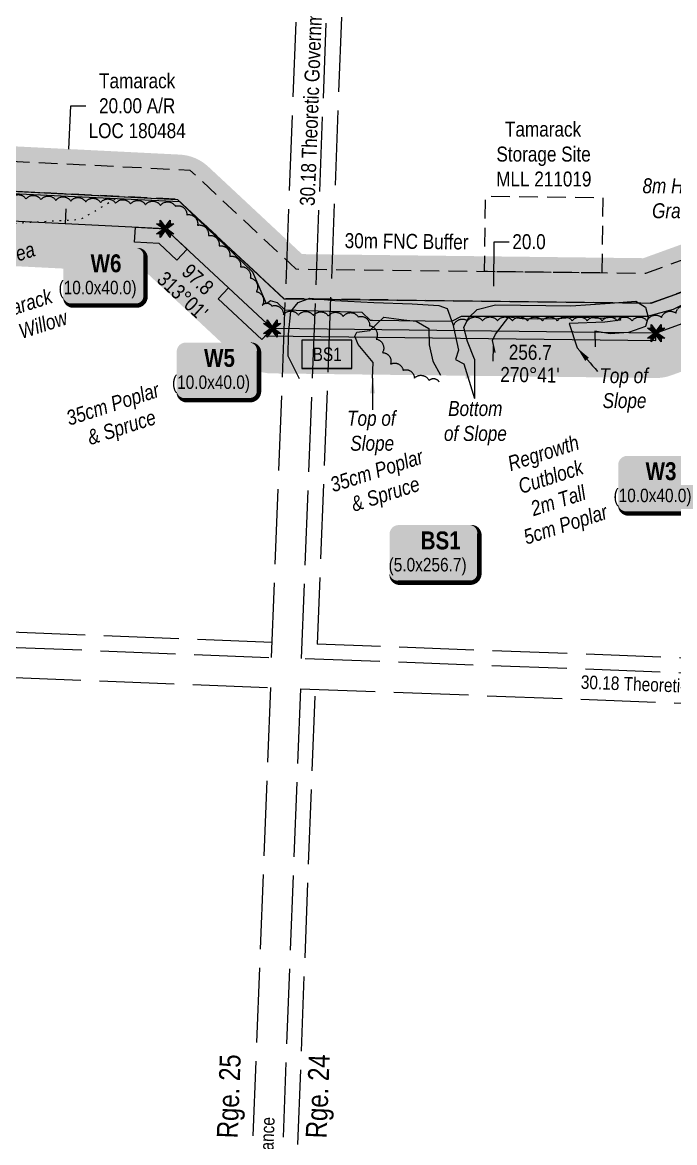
# Model space of a CAD drawing. Extents: x 325071 to 332576, y 6141995 to 6143910.
# Drawn here: x 328937 to 329373, y 6142606 to 6143355 of the extents above; entities that cross this region are included whole.
import ezdxf
from ezdxf.enums import TextEntityAlignment as Align

# ---------------------------------------------------------------- set-up
doc = ezdxf.new("R2010")
doc.units = 0
doc.header["$LTSCALE"] = 5
doc.header["$PDSIZE"] = 0.5
for name, pattern in [('0', [1, 1, 0]), ('foc-ACCESSROAD', [3.75, 2.5, -1.25]), ('foc-TOPO', [1, 0.2, -0.8]), ('foc-UNSURVEYED', [12.5, 10, -2.5])]:
    doc.linetypes.add(name, pattern=pattern)
doc.layers.get('Defpoints').update_dxf_attribs({"color": 9})
for name, color, linetype in [('AS-ROADS', 254, 'Continuous'), ('C-AR', 13, 'foc-ACCESSROAD'), ('C-WS', 13, 'foc-ACCESSROAD'), ('D-TXT', 6, 'Continuous'), ('L-BD1', 253, 'Continuous'), ('L-MON', 1, 'Continuous'), ('L-ROAD-T', 7, 'Continuous'), ('L-USEC', 7, 'foc-UNSURVEYED'), ('P-BUFFER-H 30m', 51, 'Continuous'), ('P-BUFFER-T', 40, 'Continuous'), ('P-PROPOSED', 10, 'Continuous'), ('P-PROPOSED-H', 21, 'Continuous'), ('P-TEMP-BLOCKS', 250, 'Continuous'), ('P-TEMP-H', 41, 'Continuous'), ('P-TEMP_WORKSPACE', 46, 'Continuous'), ('P-TXT', 4, 'Continuous'), ('T-BUSH', 110, '0'), ('T-LOW-AREA', 48, 'foc-TOPO'), ('T-SLOPE', 48, 'Continuous')]:
    doc.layers.add(name, color=color, linetype=linetype)
for name, color, linetype, lineweight in [('C-AR-T', 13, 'Continuous', 9), ('C-WS-T', 13, 'Continuous', 9), ('T-TEXT', 48, 'Continuous', 18)]:
    doc.layers.add(name, color=color, linetype=linetype, lineweight=lineweight)
doc.layers.add('P-EXISTINGCUT', color=125, linetype='Continuous', plot=False)
doc.styles.add('80', font='ARIALN.TTF', dxfattribs={"height": 10})
doc.styles.add('80CG', font='ARIALN.TTF', dxfattribs={"height": 10})
doc.styles.add('80L', font='ARIALN.TTF', dxfattribs={"height": 10})
doc.styles.add('80LS', font='ARIALNI.TTF', dxfattribs={"height": 10})
doc.styles.add('BOLD', font='ARIALNB.TTF')
doc.dimstyles.new('Compass 5 000', dxfattribs={"dimscale": 5, "dimtxt": 9, "dimasz": 2, "dimexe": 0.2, "dimexo": 0.0625, "dimgap": 0.5, "dimtad": 0, "dimtih": 1, "dimtoh": 1, "dimzin": 0, "dimdsep": 46, "dimtxsty": '80CG', "dimcen": 0.1, "dimse1": 1, "dimse2": 1, "dimclrd": 256, "dimclrt": 256, "dimaunit": 1, "dimadec": 4, "dimazin": 0, "dimtfac": 0.06, "dimtofl": 0, "dimtmove": 0, "dimatfit": 1, "dimfxl": 0.2, "dimtolj": 1, "dimtzin": 0, "dimlwd": -1, "dimarcsym": 0})

# ---------------------------------------------------------------- blocks, each defined once
blk = doc.blocks.new('*D436')
at = {"layer": 'C-AR-T', "transparency": 16777216}
for p, q in [((328968.125276206, 6143270.05701912), (328969.5400460791, 6143298.976019053)), ((328969.5400460791, 6143298.976019053), (328979.540046079, 6143298.976019052)), ((328966.1708599582, 6143230.107226286), (328965.6822262247, 6143220.119171567))]:
    blk.add_line(p, q, dxfattribs=at)
for points in [[(328966.4606004194, 6143270.138458075), (328969.7899519926, 6143269.975580164), (328967.6366424725, 6143260.068964401)], [(328964.5061841717, 6143230.188665241), (328967.8355357448, 6143230.02578733), (328966.6594936918, 6143240.095281006)]]:
    blk.add_solid(points, dxfattribs=at)
at = {"layer": 'Defpoints', "color": 0, "transparency": 16777216}
for p in [(329025.2186044409, 6143257.251950493), (328966.6594936918, 6143240.095281006), (329024.2414556601, 6143237.278267098)]:
    blk.add_point(p, dxfattribs=at)
at = {"layer": 'C-AR-T', "transparency": 16777216, "insert": (329013.8306327084, 6143298.976019053), "char_height": 10, "attachment_point": 5, "style": '80CG'}
blk.add_mtext('\\A1;Tamarack\\P20.00 A/R\\PLOC 180484', dxfattribs=at)
blk = doc.blocks.new('TEMP')
h = blk.add_hatch(color=255)
h.dxf.hatch_style = 1
h.paths.add_polyline_path([(-5.274161e-10, 0.2514284397220763), (-0.6656854269836912, 1.152061669657268), (-0.6656854269836914, 0.6656854303339061), (-1.152061663105632, 0.6656854303339061), (-0.2514284404497629, 5.273253e-10), (-1.152061661774314, -0.665685419564579), (-0.6656854224511335, -0.6656854195645793), (-0.6656854224511335, -1.152061655686338), (-5.273251e-10, -0.2514284436956587), (0.6656854183820542, -1.152061663420681), (0.6656854183820542, -0.6656854208922597), (1.152061656810019, -0.6656854053035205), (0.2514284429676993, 5.273253e-10), (1.152061671303363, 0.6656854258011663), (0.6656854287749412, 0.6656854258011663), (0.6656854131859291, 1.15206166422904)])
h.paths.add_polyline_path([(0.5656854229146121, 0.8485281473411305), (0.5656854319800914, 0.5656854258011663), (0.8485281444547581, 0.5656854258011663), (0.0831890339399251, 0), (0.8485281399220186, -0.5656854150320215), (0.5656854183820542, -0.5656854240973189), (0.5656854183820542, -0.8485281365719859), (0, -0.08318903609469999), (-0.5656854224511337, -0.8485281320390644), (-0.5656854224511337, -0.5656854195645792), (-0.8485281349258001, -0.5656854195645794), (-0.0831890328488955, 0), (-0.8485281394583584, 0.5656854303339058), (-0.5656854269836913, 0.5656854303339061), (-0.5656854269836913, 0.8485281428085727), (0, 0.0831890306941206)], flags=16)
h = blk.add_hatch(color=1)
h.dxf.hatch_style = 1
h.paths.add_polyline_path([(0, 0.0831890306941205), (-0.5656854269836911, 0.8485281428085727), (-0.5656854269836912, 0.5656854303339061), (-0.8485281394583578, 0.5656854303339061), (-0.0831890328488953, -1e-16), (-0.8485281349258001, -0.5656854195645793), (-0.5656854224511337, -0.5656854195645793), (-0.5656854224511337, -0.848528132039064), (0, -0.08318903609469999), (0.5656854183820542, -0.8485281365719856), (0.5656854183820542, -0.5656854240973191), (0.8485281399220184, -0.5656854150320213), (0.0831890339399251, -1e-16), (0.8485281444547581, 0.5656854258011663), (0.5656854319800914, 0.5656854258011663), (0.5656854229146121, 0.8485281473411308)])
at = {"color": 1}
for p, q in [((-0.0831890328488953, 0), (0.0831890339399252, 0)), ((0, 0.0831890306941205), (0, -0.08318903609469999))]:
    blk.add_line(p, q, dxfattribs=at)
at = {"color": 255, "flags": 128}
blk.add_lwpolyline([(-0.251428440449763, 5.27325e-10), (-1.152061663105632, 0.6656854303339061), (-0.6656854269836914, 0.6656854303339061), (-0.6656854269836914, 1.152061669657268), (-5.274159999999999e-10, 0.2514284397220763), (0.6656854131859291, 1.15206166422904), (0.6656854287749412, 0.6656854258011663), (1.152061671303363, 0.6656854258011663), (0.2514284429676991, 5.27325e-10), (1.152061656810019, -0.6656854053035204), (0.6656854183820542, -0.6656854208922596), (0.6656854183820542, -1.152061663420681), (-5.27325e-10, -0.2514284436956586), (-0.6656854224511335, -1.152061655686338), (-0.6656854224511335, -0.6656854195645793), (-1.152061661774314, -0.6656854195645793)], close=True, dxfattribs=at)
at = {"color": 1, "flags": 128}
blk.add_lwpolyline([(-0.0831890328488953, 0), (-0.8485281394583578, 0.5656854303339061), (-0.5656854269836913, 0.5656854303339061), (-0.5656854269836913, 0.8485281428085727), (0, 0.0831890306941205), (0.5656854229146121, 0.8485281473411305), (0.5656854319800914, 0.5656854258011663), (0.8485281444547581, 0.5656854258011663), (0.0831890339399252, 0), (0.8485281399220184, -0.5656854150320214), (0.5656854183820542, -0.5656854240973189), (0.5656854183820542, -0.8485281365719856), (0, -0.08318903609469999), (-0.5656854224511335, -0.848528132039064), (-0.5656854224511335, -0.5656854195645792), (-0.8485281349258001, -0.5656854195645792)], close=True, dxfattribs=at)
blk = doc.blocks.new('*D451')
at = {"layer": 'Defpoints', "color": 0, "transparency": 16777216}
for p in [(329216.7357636834, 6143168.755787941), (329252.1101556554, 6143168.330263023), (329216.4952338628, 6143148.760258178)]:
    blk.add_point(p, dxfattribs=at)
at = {"layer": 'P-TXT', "transparency": 16777216}
for p, q in [((329252.2304387501, 6143178.329539596), (329252.5884668083, 6143208.092837459)), ((329252.5884668083, 6143208.092837459), (329262.5884668083, 6143208.092837459)), ((329251.7493427402, 6143138.335456688), (329251.6290596455, 6143128.336180115))]:
    blk.add_line(p, q, dxfattribs=at)
for points in [[(329250.5638926547, 6143178.349586779), (329253.8969848455, 6143178.309492414), (329252.1101556554, 6143168.330263023)], [(329250.0827966448, 6143138.355503871), (329253.4158888356, 6143138.315409506), (329251.8696258349, 6143148.334733261)]]:
    blk.add_solid(points, dxfattribs=at)
at = {"layer": 'P-TXT', "transparency": 16777216, "insert": (329275.7944695377, 6143208.09283746), "char_height": 10, "attachment_point": 5, "style": '80CG'}
blk.add_mtext('\\A1;20.0', dxfattribs=at)
blk = doc.blocks.new('Temp_Area_Small_Pink')
at = {"true_color": 0xff8aff}
h = blk.add_hatch(color=211, dxfattribs=at)
h.dxf.hatch_style = 1
h.paths.add_polyline_path([(-16.82711371331243, -9.436567862801894), (16.33187767662457, -9.436567862801894), (16.33187767662457, 9.053714016554295), (-16.82711371331243, 9.053714016554295)])
at = {"color": 250}
for points in [[(-17.02711371331247, -9.636567862801712), (16.53187767662462, -9.636567862801712), (16.53187767662462, 9.253714016554113), (-17.02711371331247, 9.253714016554113)], [(-16.92711371331245, -9.536567862801803), (16.43187767662459, -9.536567862801803), (16.43187767662459, 9.153714016554204), (-16.92711371331245, 9.153714016554204)]]:
    blk.add_lwpolyline(points, close=True, dxfattribs=at)
at = {"color": 250, "style": '80L'}
blk.add_attdef('TEMPORARY', text='', height=9, dxfattribs=at).set_placement((0.001048257894581184, -0.1484938545327168), align=Align.MIDDLE_CENTER)
blk = doc.blocks.new('*U455')
at = {"true_color": 0xff8aff}
h = blk.add_hatch(color=211, dxfattribs=at)
edge = h.paths.add_edge_path()
edge.add_line((-23.99999999999998, -20), (23.99999999999998, -20))
edge.add_arc((23.99999999999998, -14), 6, 270, 360)
edge.add_line((29.99999999999998, -14), (29.99999999999998, 12.5))
edge.add_arc((23.99999999999998, 12.5), 6, 0, 90)
edge.add_line((23.99999999999998, 18.5), (-23.99999999999998, 18.5))
edge.add_arc((-23.99999999999998, 12.5), 6, 90, 180)
edge.add_line((-29.99999999999998, 12.5), (-29.99999999999998, -14))
edge.add_arc((-23.99999999999998, -14), 6, 180, 270)
at = {"color": 250, "flags": 128}
blk.add_lwpolyline([(-23.99999999999998, -20, 3, 3, 0), (23.99999999999998, -20, 3, 3, 0.414213562373095), (29.99999999999998, -14, 3, 3, 0), (29.99999999999998, 12.5, 3, 0, 0.414213562373095), (23.99999999999998, 18.5, 0, 0, 0), (-23.99999999999998, 18.5, 0, 0, 0.414213562373095), (-29.99999999999998, 12.5, 0, 0, 0), (-29.99999999999998, -14, 0, 3, 0.414213562373095)], format="xyseb", close=True, dxfattribs=at)
at = {"flags": 128}
blk.add_lwpolyline([(-19.64230924337664, -3.090967807801711, 0, 7.499999999999999, 0), (-3.398394867633905e-15, 0, 0, 0, 0)], format="xyseb", dxfattribs=at)
at = {"color": 250}
for tag, p, height, style in [('TEMP_AREA_W1_001', (-9.212824010914055, 2.244292974654144), 12, 'BOLD'), ('ENTER_TEXT_001', (-30.65893587994544, -12.47010782646594), 9, '80')]:
    blk.add_attdef(tag, p, '', height=height, dxfattribs=dict(at, style=style))
blk = doc.blocks.new('*U456')
at = {"true_color": 0xff8aff}
h = blk.add_hatch(color=211, dxfattribs=at)
edge = h.paths.add_edge_path()
edge.add_line((-21.49999999999998, -20), (21.49999999999998, -20))
edge.add_arc((21.49999999999998, -14), 6, 270, 360)
edge.add_line((27.49999999999998, -14), (27.49999999999998, 12.5))
edge.add_arc((21.49999999999998, 12.5), 6, 0, 90)
edge.add_line((21.49999999999998, 18.5), (-21.49999999999998, 18.5))
edge.add_arc((-21.49999999999998, 12.5), 6, 90, 180)
edge.add_line((-27.49999999999998, 12.5), (-27.49999999999998, -14))
edge.add_arc((-21.49999999999998, -14), 6, 180, 270)
at = {"color": 250, "flags": 128}
blk.add_lwpolyline([(-21.49999999999998, -20, 3, 3, 0), (21.49999999999998, -20, 3, 3, 0.414213562373095), (27.49999999999998, -14, 3, 3, 0), (27.49999999999998, 12.5, 3, 0, 0.414213562373095), (21.49999999999998, 18.5, 0, 0, 0), (-21.49999999999998, 18.5, 0, 0, 0.414213562373095), (-27.49999999999998, 12.5, 0, 0, 0), (-27.49999999999998, -14, 0, 3, 0.414213562373095)], format="xyseb", close=True, dxfattribs=at)
at = {"flags": 128}
blk.add_lwpolyline([(-19.64230924337664, -3.090967807801711, 0, 7.499999999999999, 0), (-3.398394867633905e-15, 0, 0, 0, 0)], format="xyseb", dxfattribs=at)
at = {"color": 250}
for tag, p, height, style in [('TEMP_AREA_W1_001', (-9.212824010914055, 2.244292974654144), 12, 'BOLD'), ('ENTER_TEXT_001', (-30.65893587994544, -12.47010782646594), 9, '80')]:
    blk.add_attdef(tag, p, '', height=height, dxfattribs=dict(at, style=style))
blk = doc.blocks.new('*U506')
at = {"true_color": 0xff8aff}
h = blk.add_hatch(color=211, dxfattribs=at)
edge = h.paths.add_edge_path()
edge.add_line((-21.49999999999998, -20), (21.49999999999998, -20))
edge.add_arc((21.49999999999998, -14), 6, 270, 360)
edge.add_line((27.49999999999998, -14), (27.49999999999998, 12.5))
edge.add_arc((21.49999999999998, 12.5), 6, 0, 90)
edge.add_line((21.49999999999998, 18.5), (-21.49999999999998, 18.5))
edge.add_arc((-21.49999999999998, 12.5), 6, 90, 180)
edge.add_line((-27.49999999999998, 12.5), (-27.49999999999998, -14))
edge.add_arc((-21.49999999999998, -14), 6, 180, 270)
at = {"color": 250, "flags": 128}
blk.add_lwpolyline([(-21.49999999999998, -20, 3, 3, 0), (21.49999999999998, -20, 3, 3, 0.414213562373095), (27.49999999999998, -14, 3, 3, 0), (27.49999999999998, 12.5, 3, 0, 0.414213562373095), (21.49999999999998, 18.5, 0, 0, 0), (-21.49999999999998, 18.5, 0, 0, 0.414213562373095), (-27.49999999999998, 12.5, 0, 0, 0), (-27.49999999999998, -14, 0, 3, 0.414213562373095)], format="xyseb", close=True, dxfattribs=at)
at = {"flags": 128}
blk.add_lwpolyline([(-12.95936797890374, -13.95131456188325, 0, 7.499999999999999, 0), (-3.398394867633905e-15, 0, 0, 0, 0)], format="xyseb", dxfattribs=at)
at = {"color": 250}
for tag, p, height, style in [('TEMP_AREA_W1_001', (-9.212824010914055, 2.244292974654144), 12, 'BOLD'), ('ENTER_TEXT_001', (-30.65893587994544, -12.47010782646594), 9, '80')]:
    blk.add_attdef(tag, p, '', height=height, dxfattribs=dict(at, style=style))

msp = doc.modelspace()

# ---------------------------------------------------------------- hatches: boundary and pattern name
at = {"layer": 'P-BUFFER-H 30m'}
h = msp.add_hatch(color=256, dxfattribs=at)
h.dxf.hatch_style = 1
edge = h.paths.add_edge_path()
edge.add_line((329644.8170433939, 6143015.223781576), (329487.2075265931, 6143022.936033285))
edge.add_arc((329488.6735301838, 6143052.895651607), 29.99546459892471, 178.0000665704343, 267.19860000343374, ccw=False)
edge.add_line((329458.6963367944, 6143053.942443395), (329462.11454839, 6143151.830477316))
edge.add_line((329462.11454839, 6143151.830477316), (329370.9396537039, 6143118.825626192))
edge.add_arc((329360.7298109515, 6143147.030005419), 29.99546460067798, 269.31670000516925, 289.9000000065458, ccw=False)
edge.add_line((329360.3720984787, 6143117.036673853), (329103.729158056, 6143120.097500269))
edge.add_arc((329104.0868705313, 6143150.090831834), 29.9954645998089, 226.9832999987203, 269.3167000004786, ccw=False)
edge.add_line((329083.6236196706, 6143128.159501259), (329020.1423601619, 6143187.391335547))
edge.add_line((329020.1423601619, 6143187.391335547), (328233.4108207381, 6143226.787031945))
edge.add_line((328233.4108207381, 6143226.787031945), (327485.9951833357, 6143264.213978831))
edge.add_line((327485.9951833357, 6143264.213978831), (327478.8189134504, 6143080.198520428))
edge.add_arc((327448.8462323001, 6143081.367400755), 29.99546459980527, 320.0166999995888, 357.7666999981614, ccw=False)
edge.add_line((327471.8297100484, 6143062.093385939), (327439.103857643, 6143023.069139681))
edge.add_arc((327416.1203798947, 6143042.343154498), 29.99546460043571, 230.0166999915068, 320.0166999982257, ccw=False)
edge.add_line((327396.8463650744, 6143019.359676752), (327381.5240465755, 6143032.209019966))
edge.add_arc((327400.7980613961, 6143055.192497713), 29.9954646006484, 140.0166999978685, 230.016699991166, ccw=False)
edge.add_line((327377.814583648, 6143074.46651253), (327399.5578094898, 6143100.394423867))
edge.add_line((327399.5578094898, 6143100.394423867), (327408.0378238591, 6143317.840779194))
edge.add_arc((327438.0105050094, 6143316.671898867), 29.99546459976897, 87.1332999994604, 177.766699999939, ccw=False)
edge.add_line((327439.5106526199, 6143346.629826928), (328237.411214365, 6143306.674840108))
edge.add_line((328237.411214365, 6143306.674840108), (329042.3897955957, 6143266.365420434))
edge.add_arc((329040.8896479858, 6143236.407492372), 29.99546460031343, 46.98330000058428, 87.13330000054867, ccw=False)
edge.add_line((329061.3528988459, 6143258.338822948), (329124.0390523043, 6143199.848870444))
edge.add_line((329124.0390523043, 6143199.848870444), (329352.2490037067, 6143197.127147232))
edge.add_line((329352.2490037067, 6143197.127147232), (329474.7834321348, 6143241.483991097))
edge.add_arc((329484.9932748848, 6143213.27961187), 29.99546459982603, 87.2000000001969, 109.90000000205029, ccw=False)
edge.add_line((329486.4585464253, 6143243.239266004), (329515.6985734008, 6143241.809190104))
edge.add_arc((329514.23330186, 6143211.849535969), 29.99546459981659, -1.9999334313164923, 87.19999999975272, ccw=False)
edge.add_line((329544.2104952499, 6143210.80274418), (329540.3559366497, 6143100.418950653))
edge.add_line((329540.3559366497, 6143100.418950653), (329661.5536308178, 6143094.488426005))
edge.add_line((329661.5536308178, 6143094.488426005), (329698.6590832029, 6143092.672757799))
edge.add_arc((329697.1930796119, 6143062.713139476), 29.9954645998663, -2.8013996463827198, 87.19860000307648, ccw=False)
edge.add_line((329727.1526979434, 6143061.247136069), (329721.3223121769, 6142942.095890353))
edge.add_arc((329691.3626938494, 6142943.561893762), 29.99546459589512, 348.15143384892036, 357.19860035146553, ccw=False)
edge.add_line((329720.7190660256, 6142937.403053856), (329688.240689902, 6142782.59349363))
edge.add_arc((329658.8843177219, 6142788.752333535), 29.9954645995877, 267.86700746537576, 348.1514338521909, ccw=False)
edge.add_line((329657.7679121988, 6142758.777651965), (329637.4940155344, 6142759.532752237))
edge.add_arc((329638.6104210572, 6142789.507433808), 29.99546460019811, 168.1514338522366, 267.8670074659975, ccw=False)
edge.add_line((329609.254048877, 6142795.666273713), (329641.6233035301, 6142949.955701813))
edge.add_line((329641.6233035301, 6142949.955701813), (329644.8170433939, 6143015.223781576))
at = {"layer": 'P-PROPOSED-H'}
h = msp.add_hatch(color=256, dxfattribs=at)
h.dxf.hatch_style = 1
h.paths.add_polyline_path([(329676.2426651246, 6143043.717396317), (329488.673530184, 6143052.895651608), (329493.5603224569, 6143192.839734761), (329488.0255758678, 6143193.11042903), (329360.7298109542, 6143147.030005419), (329104.0868705316, 6143150.090831834), (329032.5907328562, 6143216.801029643), (328234.9109683481, 6143256.744960005), (327457.2043763403, 6143295.688730855), (327448.8462322999, 6143081.367400754), (327416.1203798944, 6143042.343154497), (327400.7980613956, 6143055.192497713), (327429.1308631757, 6143088.978209998), (327438.0105050097, 6143316.671898867), (328235.9110667549, 6143276.716912046), (329040.8896479856, 6143236.407492373), (329112.0677432406, 6143169.99404728), (329357.3374880555, 6143167.068862144), (329484.9932748846, 6143213.27961187), (329514.2333018602, 6143211.849535969), (329509.3464927704, 6143071.904971225), (329660.0876272267, 6143064.528807682), (329697.1930796118, 6143062.713139476), (329691.3626938453, 6142943.561893761), (329658.8843177217, 6142788.752333536), (329638.6104210572, 6142789.507433808), (329671.4669377192, 6142946.119416982)])
at = {"layer": 'P-TEMP-H'}
h = msp.add_hatch(color=256, dxfattribs=at)
h.dxf.hatch_style = 1
h.paths.add_polyline_path([(329047.2116202067, 6143203.158862119), (329040.3890549181, 6143195.849801079), (329028.4412752918, 6143206.997798273), (329012.1190535979, 6143207.815135902), (329012.6187808053, 6143217.80112805), (329032.5907328562, 6143216.801029643)])
h = msp.add_hatch(color=256, dxfattribs=at)
h.dxf.hatch_style = 1
h.paths.add_polyline_path([(329068.0225305404, 6143170.066105837), (329074.8506269758, 6143177.381092428), (329104.0868705316, 6143150.090831834), (329097.2643052416, 6143142.781770797)])
h = msp.add_hatch(color=256, dxfattribs=at)
h.dxf.hatch_style = 1
h.paths.add_polyline_path([(329104.0868705316, 6143150.090831834), (329099.4714291597, 6143145.146277808), (329360.669678499, 6143142.031122955), (329360.7298109542, 6143147.030005419)])

# ---------------------------------------------------------------- linework, layer by layer
at = {"layer": 'AS-ROADS', "const_width": 7.998790559999987, "flags": 128}
msp.add_lwpolyline([(328922.4209999995, 6143252.701), (329005.5019999995, 6143247.503), (329026.0739999996, 6143246.222), (329037.9589999995, 6143244.015999992), (329050.2119999995, 6143239.723999993), (329064.095, 6143229.135999992), (329094.0869999995, 6143201.15), (329108.252, 6143190.414), (329126.458, 6143181.815999992), (329149.9919999996, 6143176.433999993), (329176.3089999995, 6143174.688999993), (329296.086, 6143174.191999992), (329320.982, 6143174.871), (329342.7479999996, 6143177.105999992), (329366.95, 6143182.206999993), (329383.4619999995, 6143187.478999993), (329456.366, 6143214.204999993), (329484.8369999995, 6143220.507999993), (329525.8139999995, 6143222.701999992), (329555.0889999995, 6143220.939999993)], dxfattribs=at)
at = {"layer": 'C-AR', "flags": 128}
msp.add_lwpolyline([(330016.7264290649, 6143187.229074786), (329484.8955298009, 6143213.24689486), (329357.2577821455, 6143167.065423324), (329111.9750771293, 6143170.015973058), (329040.7898833861, 6143236.46303504), (328863.32336866, 6143245.194110779), (328863.0794284584, 6143265.227275236), (329049.0841343714, 6143256.076133807), (329119.9849999993, 6143189.918), (329353.8680920485, 6143187.104578258), (329481.8649999994, 6143233.41599999), (330017.4980502309, 6143207.212174026)], dxfattribs=at)
at = {"layer": 'C-WS', "flags": 128}
msp.add_lwpolyline([(329324.7802865612, 6143187.454480687), (329325.3816098085, 6143237.443196605), (329246.3994386569, 6143238.393287335), (329245.7981154112, 6143188.404571421)], close=True, dxfattribs=at)
at = {"layer": 'L-USEC', "flags": 128}
for points in [[(329103.6527227959, 6142930.211675872), (329134.8447973249, 6143734.197627441)], [(329123.7554470175, 6142929.45469895), (329154.9466327208, 6143733.417740754)], [(329164.9932632378, 6143733.062575306), (329134.1904371252, 6142939.122870775)], [(329104.0424975358, 6142940.258247652), (328302.843119552, 6142971.88578268)], [(328302.4613910909, 6142961.838677089), (329103.666073841, 6142930.211148847)], [(328301.6678928343, 6142941.737374392), (329102.872575585, 6142910.109846141)], [(329925.948347162, 6142909.333661922), (329134.1904371252, 6142939.122870775)], [(329925.5406095964, 6142899.288318743), (329123.7554470175, 6142929.45469895)], [(329102.872575585, 6142910.109846141), (329071.6817351797, 6142106.118845785)], [(329122.974412366, 6142909.329995144), (329091.7835719606, 6142105.338994788)], [(329101.8304485774, 6142104.985104235), (329133.0209922162, 6142908.974900222)], [(329122.9752993917, 6142909.35285956), (329924.7842639158, 6142879.185583835)]]:
    msp.add_lwpolyline(points, dxfattribs=at)
at = {"layer": 'P-EXISTINGCUT', "flags": 128}
msp.add_lwpolyline([(328865.2779187457, 6143245.246148191), (329040.7898833861, 6143236.46303504), (329111.9750771293, 6143170.015973058), (329357.2577821455, 6143167.065423324), (329484.1256674629, 6143212.968131935), (329407.4769999995, 6143184.292), (329408.3809999995, 6143180.965999993), (329372.062, 6143162.718), (329354.8079999996, 6143158.161999992), (329230.376, 6143158.257), (329224.0659999995, 6143154.839999992), (329171.255, 6143155.576999992), (329169.7973691777, 6143155.562065017), (329164.1459999995, 6143160.911999992), (329112.724, 6143162.304), (329107.581, 6143167.275), (329103.0149999995, 6143168.52), (329100.38, 6143166.517999993), (329091.067, 6143187.733999993), (329042.4359999995, 6143234.797999993), (328864.969, 6143243.346999993)], close=True, dxfattribs=at)
at = {"layer": 'P-TEMP_WORKSPACE', "flags": 128}
for points in [[(329047.2116202067, 6143203.158862119), (329040.3890549181, 6143195.849801079), (329028.4412752918, 6143206.997798273), (329012.1190535979, 6143207.815135902), (329012.6187808053, 6143217.80112805), (329032.5907328562, 6143216.801029643)], [(329068.0225305404, 6143170.066105837), (329074.8506269758, 6143177.381092428), (329104.0868705316, 6143150.090831834), (329097.2643052416, 6143142.781770797)], [(329104.0868705316, 6143150.090831834), (329099.4714291597, 6143145.146277808), (329360.669678499, 6143142.031122955), (329360.7298109542, 6143147.030005419)]]:
    msp.add_lwpolyline(points, close=True, dxfattribs=at)
at = {"layer": 'T-BUSH', "flags": 128}
for points in [[(328546.9995101361, 6143210.507556058, -0.52056705), (328547.8943232748, 6143220.46592318, -0.52056705), (328548.7891364131, 6143230.424290301, -0.52056705), (328549.6839495508, 6143240.382657416, -0.52056705), (328550.5787626891, 6143250.341024538, -0.52056705), (328547.0323666238, 6143257.585242222, -0.52056705), (328537.762248383, 6143261.331530269, -0.52056705), (328538.8627014903, 6143262.815660177, -0.52056705), (328548.8508513101, 6143262.361095048, -0.52056705), (328558.8390011299, 6143261.906529914, -0.52056705), (328568.8271509502, 6143261.451964778, -0.52056705), (328578.81530077, 6143260.997399643, -0.52056705), (328588.8034505895, 6143260.542834508, -0.52056705), (328598.7916004093, 6143260.088269373, -0.52056705), (328608.7797502292, 6143259.633704231, -0.52056705), (328618.7679000494, 6143259.179139096, -0.52056705), (328628.7560498688, 6143258.724573961, -0.52056705), (328638.7441996887, 6143258.270008827, -0.52056705), (328648.7323495085, 6143257.815443691, -0.52056705), (328658.7204993288, 6143257.360878556, -0.52056705), (328668.7086491486, 6143256.906313421, -0.52056705), (328678.696798968, 6143256.451748286, -0.52056705), (328688.6849487878, 6143255.997183152, -0.52056705), (328698.6730986077, 6143255.542618017, -0.52056705), (328708.661248428, 6143255.088052888, -0.52056705), (328718.6493982478, 6143254.633487753, -0.52056705), (328728.6375480673, 6143254.178922618, -0.52056705), (328738.625697887, 6143253.724357483, -0.52056705), (328748.6138477069, 6143253.269792348, -0.52056705), (328758.6019975272, 6143252.815227213, -0.52056705), (328768.590147347, 6143252.360662071, -0.52056705), (328778.5782971664, 6143251.906096936, -0.52056705), (328788.5664469863, 6143251.451531801, -0.52056705), (328798.5545968065, 6143250.996966666, -0.52056705), (328808.5427466264, 6143250.542401531, -0.52056705), (328818.5308964458, 6143250.087836396, -0.52056705), (328828.5190462656, 6143249.633271261, -0.52056705), (328838.5071960855, 6143249.178706126, -0.52056705), (328848.4953459058, 6143248.724140991, -0.52056705), (328858.4834957256, 6143248.269575857, -0.52056705), (328861.771853698, 6143242.374573082, -0.52056705), (328869.5716049158, 6143240.122256983, -0.52056705), (328879.558512152, 6143239.64116433, -0.52056705), (328889.5454193882, 6143239.160071682, -0.52056705), (328899.5323266244, 6143238.678979021, -0.52056705), (328909.5192338605, 6143238.197886368, -0.52056705), (328919.5061410968, 6143237.716793715, -0.52056705), (328929.4930483329, 6143237.235701068, -0.52056705), (328939.4799555691, 6143236.754608408, -0.52056705), (328949.4668628053, 6143236.273515754, -0.52056705), (328959.4537700415, 6143235.792423101, -0.52056705), (328969.4406772777, 6143235.311330453, -0.52056705), (328979.4275845138, 6143234.8302378, -0.52056705), (328989.4144917501, 6143234.34914514, -0.52056705), (328999.4013989862, 6143233.868052486, -0.52056705), (329009.3883062224, 6143233.38695984, -0.52056705), (329019.3752134586, 6143232.905867186, -0.52056705), (329029.3621206948, 6143232.424774526, -0.52056705), (329039.349027931, 6143231.943681872, -0.52056705), (329047.0426313758, 6143226.165589193, -0.52056705), (329054.2274378007, 6143219.212293355, -0.52056705), (329061.4122442256, 6143212.258997523, -0.52056705), (329068.59705065, 6143205.305701698, -0.52056705), (329075.781857075, 6143198.35240586, -0.52056705), (329082.9666634999, 6143191.399110029, -0.52056705), (329089.449030148, 6143183.957262662, -0.52056705), (329093.4678377008, 6143174.801993571, -0.52056705), (329097.486645254, 6143165.64672448, -0.52056705), (329103.834784215, 6143165.187419345, -0.52056705), (329111.6313007245, 6143159.332934226, -0.52056705), (329121.6261275324, 6143159.062373002, -0.52056705), (329131.62095434, 6143158.791811784, -0.52056705), (329141.6157811471, 6143158.521250573, -0.52056705), (329151.6106079547, 6143158.250689349, -0.52056705), (329161.6054347627, 6143157.980128138, -0.52056705), (329169.2252919325, 6143151.973210222, -0.52056705), (329173.6488078418, 6143143.063166589, -0.52056705), (329177.8365886645, 6143133.983945362, -0.52056705), (329183.1477874757, 6143126.26323278, -0.52056705), (329191.6067579961, 6143122.193107479, -0.52056705), (329199.1451384031, 6143117.026360502, -0.52056705), (329209.0019318636, 6143115.371492282, -0.52056705), (329215.6758143549, 6143114.379076645, -0.52056705)], [(329225.4943371699, 6143152.202362433, -0.5205670500329415), (329234.7188791625, 6143155.254137005, -0.52056705), (329244.7173644485, 6143155.246503469, -0.52056705), (329254.7158497349, 6143155.23886994, -0.52056705), (329264.7143350205, 6143155.231236397, -0.52056705), (329274.7128203065, 6143155.223602861, -0.52056705), (329284.711305593, 6143155.215969332, -0.52056705), (329294.7097908786, 6143155.208335791, -0.52056705), (329304.7082761645, 6143155.200702255, -0.52056705), (329314.706761451, 6143155.193068726, -0.52056705), (329324.7052467366, 6143155.185435183, -0.52056705), (329334.7037320226, 6143155.177801647, -0.52056705), (329344.702217309, 6143155.170168119, -0.52056705), (329354.7007025947, 6143155.162534576, -0.52056705), (329364.384269863, 6143157.588303091, -0.52056705), (329373.9815305705, 6143160.325572683, -0.52056705), (329382.9157251989, 6143164.814440323, -0.52056705), (329391.8499198272, 6143169.303307949, -0.52056705), (329400.7841144556, 6143173.792175583, -0.52056705), (329409.718309084, 6143178.281043215, -0.52056705), (329415.1826606664, 6143183.972279475, -0.52056705), (329424.5472300959, 6143187.475792817, -0.52056705), (329433.9117995254, 6143190.979306152, -0.52056705), (329443.2763689549, 6143194.482819479, -0.52056705), (329452.6409383839, 6143197.986332814, -0.52056705), (329462.0055078134, 6143201.489846156, -0.52056705), (329471.3700772428, 6143204.993359483, -0.52056705), (329480.7346466723, 6143208.496872818, -0.52056705), (329490.417917056, 6143210.014688341, -0.52056705), (329500.4085188002, 6143209.617645429, -0.52056705), (329509.1071203568, 6143207.670786899, -0.52056705), (329510.0798497786, 6143197.796410741, -0.52056705), (329509.8138652782, 6143187.801461097, -0.52056705), (329509.5478807769, 6143177.806511438, -0.52056705), (329509.2818962761, 6143167.811561788, -0.52056705), (329509.0159117756, 6143157.816612137, -0.52056705), (329508.7499272744, 6143147.821662485, -0.52056705), (329508.483942774, 6143137.826712841, -0.52056705), (329508.2179582727, 6143127.831763183, -0.52056705), (329507.9519737719, 6143117.836813531, -0.52056705), (329507.6859892715, 6143107.841863887, -0.52056705), (329507.4200047702, 6143097.846914229, -0.52056705), (329507.1540202698, 6143087.851964585, -0.52056705), (329506.8880357686, 6143077.857014926, -0.52056705), (329506.6220512677, 6143067.862065275, -0.52056705), (329506.3560667673, 6143057.867115631, -0.52056705), (329506.090082266, 6143047.872165972, -0.52056705), (329505.8240977657, 6143037.877216329, -0.52056705), (329505.5581132644, 6143027.88226667, -0.52056705), (329508.1843253383, 6143018.954893811, -0.52056705), (329514.8804449462, 6143011.529818155)]]:
    msp.add_lwpolyline(points, format="xyb", dxfattribs=at)
at = {"layer": 'T-LOW-AREA', "flags": 128}
msp.add_lwpolyline([(328901.2019999995, 6143240.574999993), (328905.739, 6143234.537999992), (328913.403, 6143219.287999992), (328925.795, 6143215.981), (328933.27, 6143220.657999992), (328975.9709999996, 6143223.070999993), (328988.979, 6143230.640999992), (329002.2089999995, 6143238.865999993)], dxfattribs=at)
at = {"layer": 'T-SLOPE', "flags": 128}
for points in [[(329122.3249999995, 6143116.438), (329114.827, 6143131.662999992), (329115.0679999996, 6143146.353), (329116.5799999996, 6143161.553), (329121.4909999995, 6143167.543999992), (329129.2809999996, 6143170.507999993), (329146.0659999995, 6143168.82), (329172.104, 6143167.400999992), (329197.748, 6143166.573999993), (329215.4469999995, 6143165.456999993), (329221.1629999995, 6143163.575999993), (329224.8949999996, 6143153.067999993), (329228.701, 6143135.663), (329226.592, 6143129.471999993), (329232.2539999995, 6143126.539999993)], [(329239.376, 6143129.521), (329234.715, 6143141.393), (329232.1809999995, 6143150.729), (329235.4209999995, 6143157.242999992), (329241.1189999995, 6143162.843), (329253.42, 6143166.049999992), (329303.639, 6143165.385999992), (329330.0489999995, 6143166.983999993), (329347.215, 6143168.471999993), (329353.6539999995, 6143164.322999992), (329355.5409999996, 6143157.713999992), (329353.6259999995, 6143151.528999993), (329342.346, 6143147.357999993), (329330.0089999996, 6143146.564999993), (329319.8619999996, 6143148.366999992), (329320.091, 6143137.780999993)], [(329171.1639999995, 6143116.852999993), (329171.557, 6143127.299), (329161.6389999996, 6143139.456999993), (329159.238, 6143144.922999993), (329160.5989999995, 6143147.706999993), (329169.4129999995, 6143148.788999992), (329178.8129999996, 6143157.775), (329192.1609999996, 6143155.971999993), (329200.426, 6143154.993999992), (329208.8999999996, 6143150.039999993), (329209.0749999995, 6143139.313), (329211.3989999995, 6143128.373999992), (329216.5209999995, 6143119.024999993)], [(329253.2069999995, 6143134.041999993), (329251.412, 6143142.076999992), (329253.4719999995, 6143146.282999992), (329262.38, 6143158.020999992), (329271.203, 6143156.792999992), (329281.319, 6143156.542999992), (329295.014, 6143156.851999993), (329308.5009999995, 6143157.883), (329323.681, 6143157.093999992), (329336.199, 6143158.122999992), (329337.0189999995, 6143155.613999993), (329326.5299999996, 6143154.436), (329302.599, 6143153.376999993), (329308.0779999995, 6143137.095999992)]]:
    msp.add_lwpolyline(points, dxfattribs=at)

# ---------------------------------------------------------------- block references
at = {"layer": 'L-MON', "xscale": 4.999244099999994, "yscale": 4.999244099999994, "zscale": 4.999244099999994}
for p in [(329032.5907328562, 6143216.801029643), (329104.0868705316, 6143150.090831834), (329360.7298109542, 6143147.030005419)]:
    msp.add_blockref('TEMP', p, dxfattribs=at)
at = {"layer": 'P-TEMP-BLOCKS', "xscale": 0.99984882, "yscale": 0.99984882, "zscale": 0.99984882}
for name, p, values in [('*U456', (328991.9283721337, 6143185.463347056), {'TEMP_AREA_W1_001': 'W6', 'ENTER_TEXT_001': '(10.0x40.0)'}), ('*U456', (329067.7777864266, 6143122.210266207), {'TEMP_AREA_W1_001': 'W5', 'ENTER_TEXT_001': '(10.0x40.0)'}), ('Temp_Area_Small_Pink', (329140.8877251877, 6143133.070563684), {'TEMPORARY': 'BS1'}), ('*U506', (329362.9313353541, 6143046.501955091), {'TEMP_AREA_W1_001': 'W3', 'ENTER_TEXT_001': '(10.0x40.0)'}), ('*U455', (329212.5739319317, 6143000.212683721), {'TEMP_AREA_W1_001': 'BS1', 'ENTER_TEXT_001': '(5.0x256.7)'})]:
    msp.add_blockref(name, p, dxfattribs=at).add_auto_attribs(values)

# ---------------------------------------------------------------- texts
at = {"layer": 'D-TXT', "color": 3, "style": '80L'}
msp.add_text('Rge. 24', height=13.99876005171462, rotation=87.8401690832359, dxfattribs=at).set_placement((329140.4581110878, 6142608.555413055))
at = {"layer": 'D-TXT', "color": 3, "insert": (329067.0174345123, 6142609.101389262), "char_height": 13.99876005171462, "attachment_point": 1, "rotation": 87.8401690827796, "style": '80L'}
msp.add_mtext_dynamic_manual_height_columns('Rge. 25', width=73.7375743674303, gutter_width=47.4886130935707, heights=[0], dxfattribs=at)
at = {"layer": 'L-BD1', "style": '80L'}
for s, rotation, p in [("313°01'", 316.9717000000009, (329044.1932490032, 6143172.046519428)), ('97.8', 316.9717000000009, (329054.4270967265, 6143183.010110762)), ('256.7', 359.3108000000005, (329276.5998839026, 6143134.183538903)), ("270°41'", 359.3108000000005, (329276.4194865377, 6143119.18689158))]:
    msp.add_text(s, height=9.998488199999988, rotation=rotation, dxfattribs=at).set_placement(p, align=Align.MIDDLE)
at = {"layer": 'L-ROAD-T', "style": '80L'}
for height, rotation, p in [(9.998519999999946, 87.84527777778209, (329131.8572112647, 6143347.875090077)), (8.999202890388021, 87.79800858250528, (329097.2758843561, 6142518.769390573))]:
    msp.add_text('30.18 Theoretic Government Road Allowance', height=height, rotation=rotation, dxfattribs=at).set_placement(p, align=Align.MIDDLE_CENTER)
at = {"layer": 'P-BUFFER-T', "insert": (329152.6367985432, 6143213.9095198), "char_height": 9.998488199999992, "attachment_point": 1, "rotation": 359.3108120133405, "style": '80L'}
msp.add_mtext_dynamic_manual_height_columns('30m FNC Buffer', width=92.02295125916135, gutter_width=50, heights=[0], dxfattribs=at)
at = {"layer": 'T-BUSH', "char_height": 9.999999999999952, "width": 66.0932828247416, "attachment_point": 1, "rotation": 17.84082166782163, "style": '80LS'}
for s, insert in [('\\pi9.1517;{\\C48;Low Area\\P\\pi19.984;}15cm \\P\\pi7.9921;Tamarack\\P\\pi1.2288;Alder Willow', (328888.6250877048, 6143190.705382797)), ('\\pi0.70694;35cm Poplar \\P\\pi10.079;& Spruce', (328964.7145945726, 6143094.398671724)), ('\\pi0.70694;35cm Poplar \\P\\pi10.079;& Spruce', (329141.0906195374, 6143049.858983923))]:
    msp.add_mtext(s, dxfattribs=dict(at, insert=insert))
at = {"layer": 'T-BUSH', "insert": (329255.3146818718, 6143062.566021129), "char_height": 9.999114322653302, "attachment_point": 1, "rotation": 17.840169082779585, "style": '80L'}
msp.add_mtext_dynamic_manual_height_columns('\\pi5.4236;{\\fArial Narrow|b0|i1|c0|p34;\\C48;Regrowth \\P\\pi7.4426;Cutblock\\P\\pi10.829;2m Tall\\C256;\\P\\pi0.44454;5cm Poplar}', width=59.02172760772631, gutter_width=49.98801378270602, heights=[0], dxfattribs=at)
at = {"layer": 'T-TEXT', "char_height": 9.998488199999988, "attachment_point": 1, "style": '80L'}
for s, width, insert in [('\\pi0.48212;{\\fArial Narrow|b0|i1|c0|p34;8m High Grade\\P\\pi6.8727;Gravel Road}', 77.49427012278308, (329351.1739960922, 6143250.529276296)), ('\\pi4.5633;{\\fArial Narrow|b0|i1|c0|p34;Top of \\P\\pi6.7355;Slope}', 41.66593303980149, (329318.2681669132, 6143123.604306092)), ('\\pi3.1257;{\\fArial Narrow|b0|i1|c0|p34;Bottom\\P\\pi0.33279;of Slope}', 41.8530695770805, (329218.5883458753, 6143101.627626888)), ('\\pi4.5633;{\\fArial Narrow|b0|i1|c0|p34;Top of \\P\\pi6.7355;Slope}', 41.66593303980149, (329149.5821425397, 6143095.090893203))]:
    msp.add_mtext_dynamic_manual_height_columns(s, width=width, gutter_width=50, heights=[0], dxfattribs=dict(at, insert=insert))

# ---------------------------------------------------------------- dimensions: what is measured, and where the dimension line sits
at = {"layer": 'C-AR-T'}
dim = msp.add_linear_dim(base=(328966.6594936918, 6143240.095281006), p1=(329025.218604441, 6143257.251950495), p2=(329024.2414556603, 6143237.278267099), angle=267.1992196417511, text='Tamarack\\P20.00 A/R\\PLOC 180484', dimstyle='Compass 5 000', dxfattribs=at)
dim.commit()
dim.dimension.update_dxf_attribs({"geometry": '*D436', "text_midpoint": (329013.8306327084, 6143298.976019053), "dimtype": 161})
at = {"layer": 'P-TXT'}
dim = msp.add_linear_dim(base=(329252.1101556554, 6143168.330263023), p1=(329216.4952338628, 6143148.760258178), p2=(329216.7357636834, 6143168.755787942), angle=89.31081201330977, text='20.0', dimstyle='Compass 5 000', dxfattribs=at)
dim.commit()
dim.dimension.update_dxf_attribs({"geometry": '*D451', "text_midpoint": (329275.7944695377, 6143208.09283746), "dimtype": 161})

# ---------------------------------------------------------------- leaders
at = {"layer": 'T-TEXT', "path_type": 1}
for points in [[(329308.0779999995, 6143137.095999992), (329321.6488278156, 6143121.301430478)], [(329239.376, 6143129.521), (329239.2326037067, 6143103.321081263)], [(329232.2539999995, 6143126.539999993), (329239.2326037067, 6143103.321081263)], [(329171.1639999995, 6143116.852999993), (329171.1639999995, 6143095.834803481)]]:
    msp.add_leader(points, dimstyle='Compass 5 000', override={"dimgap": 0.5, "dimtad": 0}, dxfattribs=at)

# ---------------------------------------------------------------- next in the draw order: texts
at = {"layer": 'L-ROAD-T', "insert": (329414.8234769159, 6142914.400575314), "char_height": 8.999202890388023, "width": 226.9791944154474, "attachment_point": 2, "rotation": 357.8401690827796, "style": '80L', "bg_fill": 3, "box_fill_scale": 1.15, "bg_fill_color": 256, "bg_fill_true_color": 256, "bg_fill_transparency": 0}
msp.add_mtext('30.18 Theoretic Government Road Allowance', dxfattribs=at)

# ---------------------------------------------------------------- next in the draw order: linework, layer by layer
at = {"layer": 'P-PROPOSED'}
msp.add_lwpolyline([(328235.9110667549, 6143276.716912046), (329040.8896479856, 6143236.407492373), (329112.0677432406, 6143169.99404728), (329357.3374880555, 6143167.068862144), (329484.9932748846, 6143213.27961187), (329514.2333018602, 6143211.849535969), (329509.3464927704, 6143071.904971225), (329660.0876272267, 6143064.528807682), (329697.1930796118, 6143062.713139476), (329691.3626938453, 6142943.561893761), (329658.8843177217, 6142788.752333536), (329638.6104210572, 6142789.507433808), (329671.4669377192, 6142946.119416982), (329676.2426651246, 6143043.717396317), (329676.2426651246, 6143043.717396317), (329488.673530184, 6143052.895651608), (329493.5603224569, 6143192.839734761), (329488.0255758678, 6143193.11042903), (329360.7298109542, 6143147.030005419), (329104.0868705316, 6143150.090831834), (329032.5907328562, 6143216.801029643), (328234.9109683481, 6143256.744960005)], dxfattribs=at)

# ---------------------------------------------------------------- next in the draw order: texts
at = {"layer": 'C-WS-T', "insert": (329253.373526314, 6143288.39385802), "char_height": 9.998519999999962, "attachment_point": 1, "style": '80L', "bg_fill": 3, "box_fill_scale": 1.15, "bg_fill_color": 256, "bg_fill_true_color": 256, "bg_fill_transparency": 0}
msp.add_mtext_dynamic_manual_height_columns('\\pi6.343;Tamarack\\P\\pi0.62758;Storage Site\\P\\pi0.48094;MLL 211019', width=63.2787175989086, gutter_width=50, heights=[0], dxfattribs=at)

doc.saveas('drawing.dxf')
